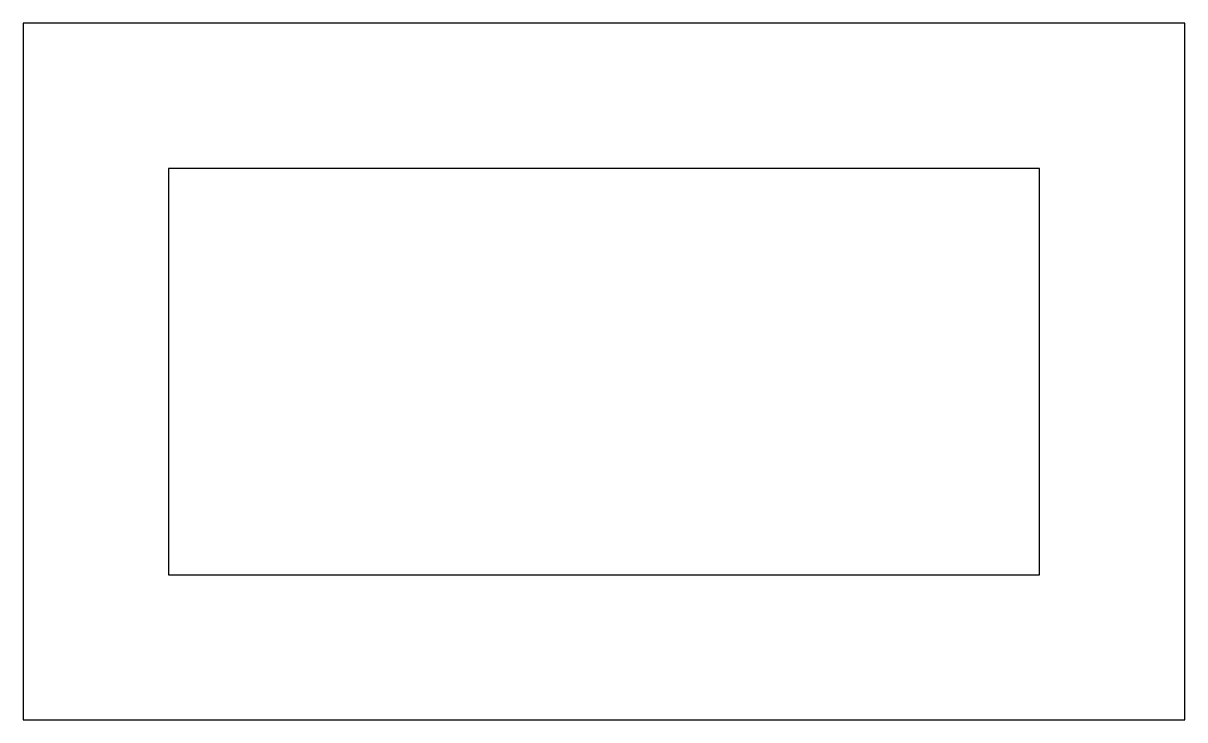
# Model space of a CAD drawing. Header units: millimetres. Extents: x 35 to 235, y 22 to 142.
import ezdxf

# ---------------------------------------------------------------- set-up
doc = ezdxf.new("R2010")
doc.units = ezdxf.units.MM
doc.header["$MEASUREMENT"] = 0

msp = doc.modelspace()

# ---------------------------------------------------------------- linework, layer by layer
for points in [[(35, 21.94), (235, 21.94), (235, 141.94), (35, 141.94)], [(60, 46.94), (210, 46.94), (210, 116.94), (60, 116.94)]]:
    msp.add_lwpolyline(points, close=True)

doc.saveas('drawing.dxf')
